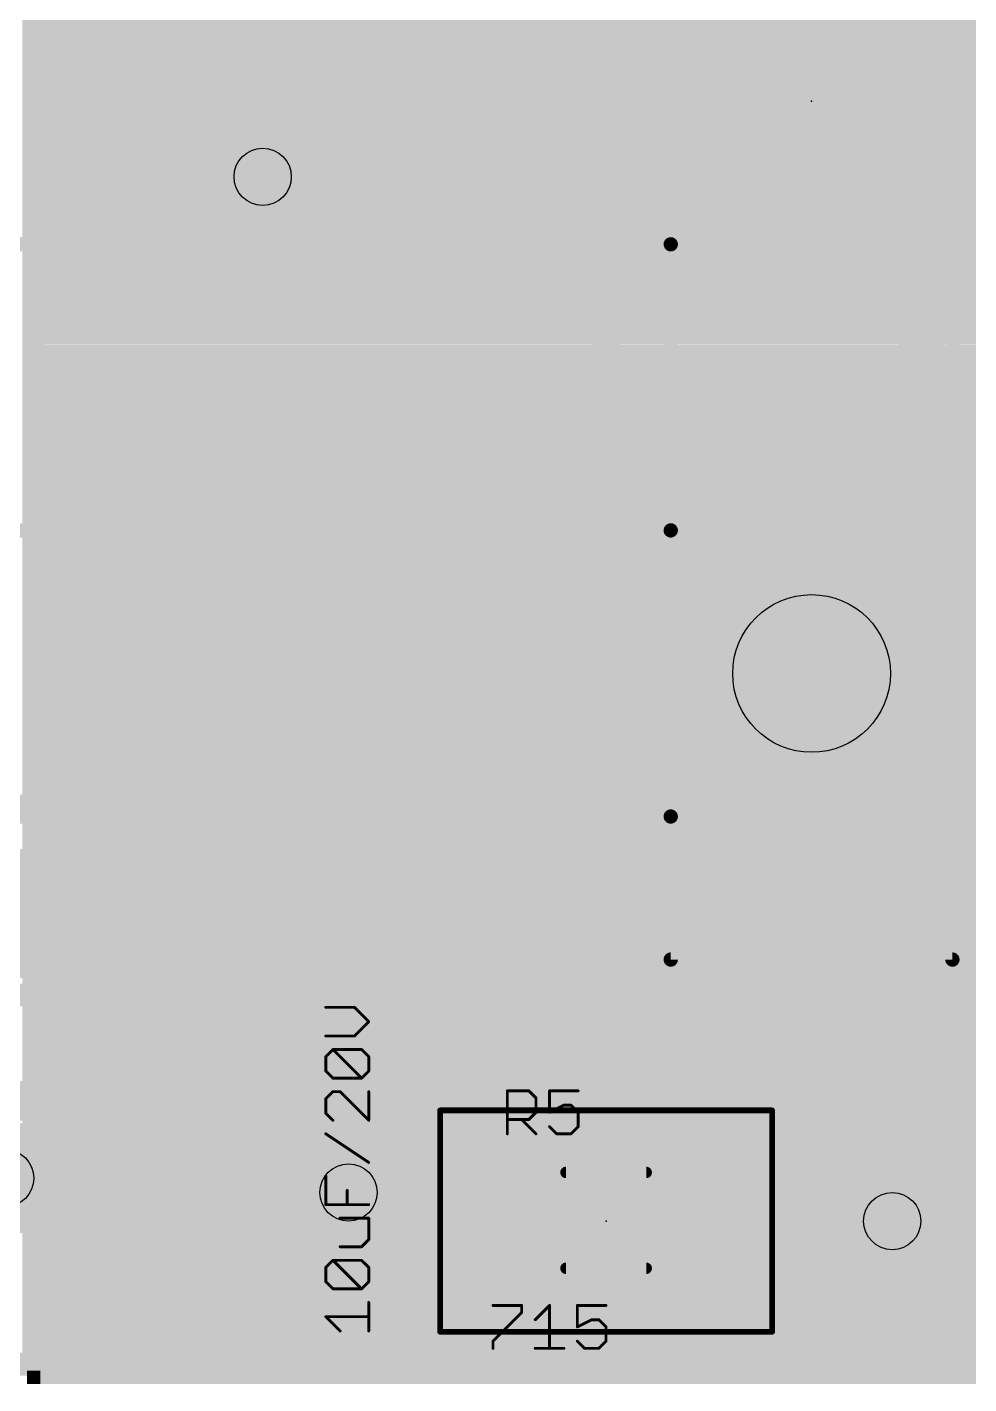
# Model space of a CAD drawing. Extents: x -29 to 78, y -15 to 28.
# Drawn here: x -0.06 to 8.3, y -0.18 to 11.87 of the extents above; entities that cross this region are included whole.
import ezdxf

# ---------------------------------------------------------------- set-up
doc = ezdxf.new("R2010")
doc.units = 0
for name, color, linetype in [('1', 12, 'CONTINUOUS'), ('16', 132, 'CONTINUOUS'), ('18', 110, 'CONTINUOUS'), ('20', 53, 'CONTINUOUS'), ('200', 132, 'CONTINUOUS'), ('201', 110, 'CONTINUOUS'), ('21', 41, 'CONTINUOUS'), ('23', 53, 'CONTINUOUS'), ('25', 253, 'CONTINUOUS'), ('27', 253, 'CONTINUOUS'), ('29', 253, 'CONTINUOUS'), ('30', 253, 'CONTINUOUS'), ('31', 253, 'CONTINUOUS'), ('35', 253, 'CONTINUOUS'), ('39', 12, 'CONTINUOUS'), ('44', 253, 'CONTINUOUS'), ('49', 6, 'CONTINUOUS'), ('51', 53, 'CONTINUOUS')]:
    doc.layers.add(name, color=color, linetype=linetype)

# ---------------------------------------------------------------- blocks, each defined once
blk = doc.blocks.new('RECT')
blk.add_solid([(-0.5, -0.5), (0.5, -0.5), (-0.5, 0.5), (0.5, 0.5)])
blk = doc.blocks.new('ROUNDV')
at = {"const_width": 0.5}
blk.add_lwpolyline([(0, -0.25, 1), (0, 0.25, 1), (0, -0.25)], format="xyb", dxfattribs=at)

msp = doc.modelspace()

# ---------------------------------------------------------------- linework, layer by layer
at = {"layer": '1'}
for points, const_width in [([(1.396, 1.651), (1.269, 1.524)], 0.4064), ([(1.269, 1.524), (2.794, 1.524)], 0.4064), ([(5.93, 1.27), (7.62, 1.27)], 0.254), ([(7.62, 1.27), (10.3006, 1.27)], 0.254), ([(38.227, 0), (-2.921, 0)], 0.2032)]:
    msp.add_lwpolyline(points, dxfattribs=dict(at, const_width=const_width))
for points, const_width in [([(1.4678, 1.5792, 1), (1.3242, 1.7228)], 0.2032), ([(1.269, 1.6256, 1), (1.269, 1.4224)], 0.2032), ([(1.1972, 1.5958, 1), (1.3408, 1.4522)], 0.2032), ([(2.794, 1.4224, 1), (2.794, 1.6256)], 0.2032), ([(5.93, 1.3335, 1), (5.93, 1.2065)], 0.127), ([(7.62, 1.3335, 1), (7.62, 1.2065)], 0.127), ([(7.62, 1.2065, 1), (7.62, 1.3335)], 0.127)]:
    msp.add_lwpolyline(points, format="xyb", dxfattribs=dict(at, const_width=const_width))
at = {"layer": '16'}
for points, const_width in [([(7.874, 8.382), (7.874, 12.7)], 0.4064), ([(8.763, 7.493), (7.874, 8.382)], 0.4064), ([(5.969, 1.524), (7.112, 2.667)], 0.4064), ([(7.112, 2.667), (8.89, 2.667)], 0.4064), ([(2.794, 1.524), (5.969, 1.524)], 0.4064), ([(7.62, 1.27), (7.874, 1.016)], 0.254), ([(7.874, 1.016), (18.288, 1.016)], 0.254), ([(-2.921, 0), (33.02, 0)], 0.2032)]:
    msp.add_lwpolyline(points, dxfattribs=dict(at, const_width=const_width))
for points, const_width in [([(7.9458, 8.4538, 1), (7.8022, 8.3102)], 0.2032), ([(7.7724, 8.382, 1), (7.9756, 8.382)], 0.2032), ([(7.112, 2.7686, 1), (7.112, 2.5654)], 0.2032), ([(7.1838, 2.5952, 1), (7.0402, 2.7388)], 0.2032), ([(2.794, 1.6256, 1), (2.794, 1.4224)], 0.2032), ([(5.8972, 1.5958, 1), (6.0408, 1.4522)], 0.2032), ([(5.969, 1.4224, 1), (5.969, 1.6256)], 0.2032), ([(7.6649, 1.3149, 1), (7.5751, 1.2251)], 0.127), ([(7.874, 1.0795, 1), (7.874, 0.9525)], 0.127), ([(7.8291, 0.9711, 1), (7.9189, 1.0609)], 0.127)]:
    msp.add_lwpolyline(points, format="xyb", dxfattribs=dict(at, const_width=const_width))
at = {"layer": '20', "const_width": 0.2032}
for points in [[(5.715, 4.953), (-2.921, 4.953)], [(5.715, 3.2766), (5.715, 4.953)], [(-2.921, 3.2766), (5.715, 3.2766)], [(-2.921, 0), (38.227, 0)]]:
    msp.add_lwpolyline(points, dxfattribs=at)
at = {"layer": '20', "const_width": 0.1016}
for points in [[(5.7658, 4.953, 1), (5.6642, 4.953)], [(5.715, 4.9022, 1), (5.715, 5.0038)], [(5.715, 3.2258, 1), (5.715, 3.3274)], [(5.6642, 3.2766, 1), (5.7658, 3.2766)]]:
    msp.add_lwpolyline(points, format="xyb", dxfattribs=at)
at = {"layer": '20'}
msp.add_circle((6.9037, 6.1316), 0.7, dxfattribs=at)
at = {"layer": '21', "const_width": 0.2032}
for points in [[(1.946, 3.201), (0.746, 3.201)], [(1.946, 3.201), (0.746, 3.201)], [(2.346, 2.901), (1.946, 3.201)], [(0.355, 2.962), (0.355, 0.365)], [(2.346, 0.451), (2.346, 2.901)], [(1.946, 0.101), (2.346, 0.451)], [(0.746, 0.101), (1.946, 0.101)]]:
    msp.add_lwpolyline(points, dxfattribs=at)
at = {"layer": '21', "const_width": 0.1016}
for points in [[(0.746, 3.2518, 1), (0.746, 3.1502)], [(0.746, 3.2518, 1), (0.746, 3.1502)], [(1.9765, 3.2416, 1), (1.9155, 3.1604)], [(1.946, 3.1502, 1), (1.946, 3.2518)], [(1.946, 3.1502, 1), (1.946, 3.2518)], [(0.4058, 2.962, 1), (0.3042, 2.962)], [(2.3968, 2.901, 1), (2.2952, 2.901)], [(2.3155, 2.8604, 1), (2.3765, 2.9416)], [(2.2952, 0.451, 1), (2.3968, 0.451)], [(2.3795, 0.4128, 1), (2.3125, 0.4892)], [(0.3042, 0.365, 1), (0.4058, 0.365)], [(0.746, 0.1518, 1), (0.746, 0.0502)], [(1.9125, 0.1392, 1), (1.9795, 0.0628)], [(1.946, 0.0502, 1), (1.946, 0.1518)]]:
    msp.add_lwpolyline(points, format="xyb", dxfattribs=at)
at = {"layer": '23'}
for p in [(6.9037, 11.2116), (5.08, 1.27)]:
    msp.add_point(p, dxfattribs=at)
at = {"layer": '25', "const_width": 0.0254}
for points in [[(4.2037, 2.0447), (4.2037, 2.426)], [(4.2037, 2.426), (4.3944, 2.426)], [(4.3944, 2.426), (4.4579, 2.3625)], [(4.8321, 2.426), (4.5779, 2.426)], [(4.5779, 2.426), (4.5779, 2.2354)], [(4.4579, 2.3625), (4.4579, 2.2354)], [(4.5779, 2.2354), (4.705, 2.2989)], [(4.705, 2.2989), (4.7686, 2.2989)], [(4.7686, 2.2989), (4.8321, 2.2354)], [(4.3944, 2.1718), (4.2037, 2.1718)], [(4.3308, 2.1718), (4.4579, 2.0447)], [(4.4579, 2.2354), (4.3944, 2.1718)], [(4.8321, 2.2354), (4.8321, 2.1083)], [(4.6415, 2.0447), (4.5779, 2.1083)], [(4.7686, 2.0447), (4.6415, 2.0447)], [(4.8321, 2.1083), (4.7686, 2.0447)]]:
    msp.add_lwpolyline(points, dxfattribs=at)
at = {"layer": '25', "const_width": 0.0127}
for points in [[(4.2101, 2.426, 1), (4.1974, 2.426)], [(4.2037, 2.4324, 1), (4.2037, 2.4197)], [(4.3989, 2.4305, 1), (4.3899, 2.4215)], [(4.3944, 2.4197, 1), (4.3944, 2.4324)], [(4.5779, 2.4324, 1), (4.5779, 2.4197)], [(4.5843, 2.426, 1), (4.5716, 2.426)], [(4.8321, 2.4197, 1), (4.8321, 2.4324)], [(4.4643, 2.3625, 1), (4.4516, 2.3625)], [(4.4534, 2.358, 1), (4.4624, 2.367)], [(4.705, 2.3053, 1), (4.705, 2.2926)], [(4.7079, 2.2932, 1), (4.7022, 2.3046)], [(4.7731, 2.3034, 1), (4.7641, 2.2944)], [(4.7686, 2.2926, 1), (4.7686, 2.3053)], [(4.2037, 2.1782, 1), (4.2037, 2.1655)], [(4.3353, 2.1763, 1), (4.3263, 2.1673)], [(4.3899, 2.1763, 1), (4.3989, 2.1673)], [(4.3944, 2.1655, 1), (4.3944, 2.1782)], [(4.4516, 2.2354, 1), (4.4643, 2.2354)], [(4.4624, 2.2309, 1), (4.4534, 2.2399)], [(4.5751, 2.241, 1), (4.5807, 2.2297)], [(4.5716, 2.2354, 1), (4.5843, 2.2354)], [(4.8385, 2.2354, 1), (4.8258, 2.2354)], [(4.8276, 2.2309, 1), (4.8366, 2.2399)], [(4.1974, 2.0447, 1), (4.2101, 2.0447)], [(4.4534, 2.0402, 1), (4.4624, 2.0492)], [(4.5824, 2.1127, 1), (4.5734, 2.1038)], [(4.6415, 2.0511, 1), (4.6415, 2.0384)], [(4.637, 2.0402, 1), (4.6459, 2.0492)], [(4.7641, 2.0492, 1), (4.7731, 2.0402)], [(4.7686, 2.0384, 1), (4.7686, 2.0511)], [(4.8258, 2.1083, 1), (4.8385, 2.1083)], [(4.8366, 2.1038, 1), (4.8276, 2.1127)]]:
    msp.add_lwpolyline(points, format="xyb", dxfattribs=at)
at = {"layer": '27', "const_width": 0.0254}
for points in [[(2.8462, 3.1674), (2.592, 3.1674)], [(2.9733, 3.0403), (2.8462, 3.1674)], [(2.8462, 2.9131), (2.9733, 3.0403)], [(2.592, 2.9131), (2.8462, 2.9131)], [(2.592, 2.7296), (2.6555, 2.7932)], [(2.6555, 2.7932), (2.9097, 2.7932)], [(2.9097, 2.5389), (2.6555, 2.7932)], [(2.9097, 2.7932), (2.9733, 2.7296)], [(2.592, 2.6025), (2.592, 2.7296)], [(2.9733, 2.7296), (2.9733, 2.6025)], [(2.6555, 2.5389), (2.592, 2.6025)], [(2.9097, 2.5389), (2.6555, 2.5389)], [(2.9733, 2.6025), (2.9097, 2.5389)], [(2.6555, 2.4189), (2.592, 2.3554)], [(2.7191, 2.4189), (2.6555, 2.4189)], [(2.9733, 2.1647), (2.7191, 2.4189)], [(2.9733, 2.4189), (2.9733, 2.1647)], [(2.592, 2.3554), (2.592, 2.2283)], [(2.592, 2.2283), (2.6555, 2.1647)], [(2.9733, 1.7905), (2.592, 2.0447)], [(2.592, 1.4163), (2.592, 1.6705)], [(2.7826, 1.4163), (2.7826, 1.5434)], [(2.9733, 1.4163), (2.592, 1.4163)], [(2.9733, 1.2963), (2.7191, 1.2963)], [(2.9733, 1.1057), (2.9733, 1.2963)], [(2.9097, 1.0421), (2.9733, 1.1057)], [(2.7191, 1.0421), (2.9097, 1.0421)], [(2.592, 0.8586), (2.6555, 0.9221)], [(2.592, 0.7315), (2.592, 0.8586)], [(2.6555, 0.9221), (2.9097, 0.9221)], [(2.9097, 0.6679), (2.6555, 0.9221)], [(2.9097, 0.9221), (2.9733, 0.8586)], [(2.9733, 0.8586), (2.9733, 0.7315)], [(2.6555, 0.6679), (2.592, 0.7315)], [(2.9733, 0.7315), (2.9097, 0.6679)], [(2.9097, 0.6679), (2.6555, 0.6679)], [(2.9733, 0.2937), (2.9733, 0.5479)], [(4.0767, 0.521), (4.3309, 0.521)], [(4.3309, 0.521), (4.3309, 0.4575)], [(4.4509, 0.3939), (4.578, 0.521)], [(4.578, 0.521), (4.578, 0.1397)], [(5.0793, 0.521), (4.8251, 0.521)], [(4.8251, 0.521), (4.8251, 0.3304)], [(2.7191, 0.2937), (2.592, 0.4208)], [(2.592, 0.4208), (2.9733, 0.4208)], [(4.3309, 0.4575), (4.0767, 0.2033)], [(4.8251, 0.3304), (4.9522, 0.3939)], [(4.9522, 0.3939), (5.0158, 0.3939)], [(5.0158, 0.3939), (5.0793, 0.3304)], [(5.0793, 0.3304), (5.0793, 0.2033)], [(4.0767, 0.2033), (4.0767, 0.1397)], [(4.4509, 0.1397), (4.7051, 0.1397)], [(4.8887, 0.1397), (4.8251, 0.2033)], [(5.0158, 0.1397), (4.8887, 0.1397)], [(5.0793, 0.2033), (5.0158, 0.1397)]]:
    msp.add_lwpolyline(points, dxfattribs=at)
at = {"layer": '27', "const_width": 0.0127}
for points in [[(2.592, 3.1737, 1), (2.592, 3.161)], [(2.8507, 3.1718, 1), (2.8417, 3.1629)], [(2.8462, 3.161, 1), (2.8462, 3.1737)], [(2.9778, 3.0358, 1), (2.9688, 3.0447)], [(2.9688, 3.0358, 1), (2.9778, 3.0447)], [(2.592, 2.9195, 1), (2.592, 2.9068)], [(2.8417, 2.9176, 1), (2.8507, 2.9087)], [(2.8462, 2.9068, 1), (2.8462, 2.9195)], [(2.6555, 2.7995, 1), (2.6555, 2.7868)], [(2.66, 2.7976, 1), (2.651, 2.7887)], [(2.66, 2.7887, 1), (2.651, 2.7976)], [(2.9142, 2.7976, 1), (2.9053, 2.7887)], [(2.9097, 2.7868, 1), (2.9097, 2.7995)], [(2.5983, 2.7296, 1), (2.5856, 2.7296)], [(2.5875, 2.7341, 1), (2.5965, 2.7251)], [(2.9796, 2.7296, 1), (2.967, 2.7296)], [(2.9688, 2.7251, 1), (2.9778, 2.7341)], [(2.5856, 2.6025, 1), (2.5983, 2.6025)], [(2.5965, 2.607, 1), (2.5875, 2.598)], [(2.6555, 2.5453, 1), (2.6555, 2.5326)], [(2.651, 2.5344, 1), (2.66, 2.5434)], [(2.9053, 2.5434, 1), (2.9142, 2.5344)], [(2.9053, 2.5344, 1), (2.9142, 2.5434)], [(2.9097, 2.5326, 1), (2.9097, 2.5453)], [(2.967, 2.6025, 1), (2.9796, 2.6025)], [(2.9778, 2.598, 1), (2.9688, 2.607)], [(2.6555, 2.4253, 1), (2.6555, 2.4126)], [(2.66, 2.4145, 1), (2.651, 2.4234)], [(2.7236, 2.4234, 1), (2.7146, 2.4145)], [(2.7191, 2.4126, 1), (2.7191, 2.4253)], [(2.9796, 2.4189, 1), (2.967, 2.4189)], [(2.5983, 2.3554, 1), (2.5856, 2.3554)], [(2.5875, 2.3599, 1), (2.5965, 2.3509)], [(2.5856, 2.2283, 1), (2.5983, 2.2283)], [(2.5965, 2.2328, 1), (2.5875, 2.2238)], [(2.651, 2.1602, 1), (2.66, 2.1692)], [(2.967, 2.1647, 1), (2.9796, 2.1647)], [(2.9688, 2.1602, 1), (2.9778, 2.1692)], [(2.5955, 2.05, 1), (2.5885, 2.0395)], [(2.9698, 1.7852, 1), (2.9768, 1.7958)], [(2.5983, 1.6705, 1), (2.5856, 1.6705)], [(2.789, 1.5434, 1), (2.7763, 1.5434)], [(2.5856, 1.4163, 1), (2.5983, 1.4163)], [(2.592, 1.4227, 1), (2.592, 1.41)], [(2.7763, 1.4163, 1), (2.789, 1.4163)], [(2.9733, 1.41, 1), (2.9733, 1.4227)], [(2.7191, 1.3027, 1), (2.7191, 1.29)], [(2.9796, 1.2963, 1), (2.967, 1.2963)], [(2.9733, 1.29, 1), (2.9733, 1.3027)], [(2.967, 1.1057, 1), (2.9796, 1.1057)], [(2.9778, 1.1012, 1), (2.9688, 1.1102)], [(2.7191, 1.0485, 1), (2.7191, 1.0358)], [(2.9053, 1.0466, 1), (2.9142, 1.0376)], [(2.9097, 1.0358, 1), (2.9097, 1.0485)], [(2.5983, 0.8586, 1), (2.5856, 0.8586)], [(2.5875, 0.8631, 1), (2.5965, 0.8541)], [(2.6555, 0.9285, 1), (2.6555, 0.9158)], [(2.66, 0.9266, 1), (2.651, 0.9176)], [(2.66, 0.9176, 1), (2.651, 0.9266)], [(2.9142, 0.9266, 1), (2.9053, 0.9176)], [(2.9097, 0.9158, 1), (2.9097, 0.9285)], [(2.9796, 0.8586, 1), (2.967, 0.8586)], [(2.9688, 0.8541, 1), (2.9778, 0.8631)], [(2.5856, 0.7315, 1), (2.5983, 0.7315)], [(2.5965, 0.7359, 1), (2.5875, 0.727)], [(2.967, 0.7315, 1), (2.9796, 0.7315)], [(2.9778, 0.727, 1), (2.9688, 0.7359)], [(2.6555, 0.6743, 1), (2.6555, 0.6616)], [(2.651, 0.6634, 1), (2.66, 0.6724)], [(2.9053, 0.6724, 1), (2.9142, 0.6634)], [(2.9053, 0.6634, 1), (2.9142, 0.6724)], [(2.9097, 0.6616, 1), (2.9097, 0.6743)], [(2.9796, 0.5479, 1), (2.967, 0.5479)], [(4.0767, 0.5274, 1), (4.0767, 0.5147)], [(4.3373, 0.521, 1), (4.3246, 0.521)], [(4.3309, 0.5147, 1), (4.3309, 0.5274)], [(4.5844, 0.521, 1), (4.5717, 0.521)], [(4.5825, 0.5165, 1), (4.5735, 0.5255)], [(4.8251, 0.5274, 1), (4.8251, 0.5147)], [(4.8315, 0.521, 1), (4.8188, 0.521)], [(5.0793, 0.5147, 1), (5.0793, 0.5274)], [(2.592, 0.4272, 1), (2.592, 0.4145)], [(2.5965, 0.4253, 1), (2.5875, 0.4163)], [(2.9733, 0.4145, 1), (2.9733, 0.4272)], [(4.3246, 0.4575, 1), (4.3373, 0.4575)], [(4.3354, 0.453, 1), (4.3264, 0.462)], [(4.4464, 0.3984, 1), (4.4554, 0.3894)], [(4.9522, 0.4003, 1), (4.9522, 0.3876)], [(4.9551, 0.3882, 1), (4.9494, 0.3996)], [(5.0203, 0.3984, 1), (5.0113, 0.3894)], [(5.0158, 0.3876, 1), (5.0158, 0.4003)], [(2.7146, 0.2892, 1), (2.7236, 0.2982)], [(2.967, 0.2937, 1), (2.9796, 0.2937)], [(4.8223, 0.336, 1), (4.828, 0.3247)], [(4.8188, 0.3304, 1), (4.8315, 0.3304)], [(5.0857, 0.3304, 1), (5.073, 0.3304)], [(5.0748, 0.3259, 1), (5.0838, 0.3349)], [(4.0831, 0.2033, 1), (4.0703, 0.2033)], [(4.0703, 0.1397, 1), (4.0831, 0.1397)], [(4.0722, 0.2077, 1), (4.0812, 0.1988)], [(4.4509, 0.1461, 1), (4.4509, 0.1334)], [(4.5717, 0.1397, 1), (4.5844, 0.1397)], [(4.7051, 0.1334, 1), (4.7051, 0.1461)], [(4.8296, 0.2077, 1), (4.8206, 0.1988)], [(4.8887, 0.1461, 1), (4.8887, 0.1334)], [(4.8842, 0.1352, 1), (4.8932, 0.1442)], [(5.0113, 0.1442, 1), (5.0203, 0.1352)], [(5.0158, 0.1334, 1), (5.0158, 0.1461)], [(5.073, 0.2033, 1), (5.0857, 0.2033)], [(5.0838, 0.1988, 1), (5.0748, 0.2077)]]:
    msp.add_lwpolyline(points, format="xyb", dxfattribs=at)
at = {"layer": '29', "const_width": 0.8016}
msp.add_lwpolyline([(6.9037, 5.7308, 1), (6.9037, 6.5324, 1), (6.9037, 5.7308)], format="xyb", dxfattribs=at)
at = {"layer": '30', "const_width": 0.8016}
msp.add_lwpolyline([(6.9037, 5.7308, 1), (6.9037, 6.5324, 1), (6.9037, 5.7308)], format="xyb", dxfattribs=at)
at = {"layer": '39', "const_width": 0.0508}
for points in [[(3.607, 2.253), (6.553, 2.253)], [(3.607, 0.287), (3.607, 2.253)], [(6.553, 2.253), (6.553, 0.287)], [(6.553, 0.287), (3.607, 0.287)]]:
    msp.add_lwpolyline(points, dxfattribs=at)
at = {"layer": '39', "const_width": 0.0254}
for points in [[(3.607, 2.2657, 1), (3.607, 2.2403)], [(3.6197, 2.253, 1), (3.5943, 2.253)], [(6.5657, 2.253, 1), (6.5403, 2.253)], [(6.553, 2.2403, 1), (6.553, 2.2657)], [(3.607, 0.2997, 1), (3.607, 0.2743)], [(3.5943, 0.287, 1), (3.6197, 0.287)], [(6.5403, 0.287, 1), (6.5657, 0.287)], [(6.553, 0.2743, 1), (6.553, 0.2997)]]:
    msp.add_lwpolyline(points, format="xyb", dxfattribs=at)
at = {"layer": '44'}
for centre in [(2.032, 10.541), (-0.254, 1.651), (2.794, 1.524), (7.62, 1.27)]:
    msp.add_circle(centre, 0.254, dxfattribs=at)
at = {"layer": '49'}
for points, const_width in [([(0.0001, 22.606), (0.0001, 0)], 0.2032), ([(5.08, 3.556), (5.08, 18.796)], 0.254), ([(-7.239, 4.064), (4.572, 4.064)], 1.016), ([(5.08, 3.556), (-7.62, 3.556)], 0.254), ([(0.0001, 0), (36.0681, 0)], 0.2032)]:
    msp.add_lwpolyline(points, dxfattribs=dict(at, const_width=const_width))
for points, const_width in [([(4.572, 3.81, 1), (4.572, 4.318)], 0.508), ([(5.0165, 3.556, 1), (5.1435, 3.556)], 0.127), ([(5.08, 3.4925, 1), (5.08, 3.6195)], 0.127), ([(0.0001, 0.0508, 1), (0.0001, -0.0508)], 0.1016), ([(-0.0507, 0, 1), (0.0509, 0)], 0.1016)]:
    msp.add_lwpolyline(points, format="xyb", dxfattribs=dict(at, const_width=const_width))
at = {"layer": '51'}
for points, const_width in [([(8.1537, 3.5916), (8.1537, 18.8316)], 0.127), ([(5.6537, 12.4816), (5.6537, 9.9416)], 0.127), ([(5.6537, 9.9416), (-0.3463, 9.9416)], 0.127), ([(5.6537, 9.9416), (5.6537, 7.4016)], 0.127), ([(5.6537, 7.4016), (-0.3463, 7.4016)], 0.127), ([(5.6537, 7.4016), (5.6537, 4.8616)], 0.127), ([(5.6537, 4.8616), (-0.3463, 4.8616)], 0.127), ([(5.6537, 4.8616), (5.6537, 3.5916)], 0.127), ([(5.6537, 3.5916), (8.1537, 3.5916)], 0.127), ([(4.724, 1.702), (5.436, 1.702)], 0.1016), ([(4.724, 0.851), (5.436, 0.851)], 0.1016)]:
    msp.add_lwpolyline(points, dxfattribs=dict(at, const_width=const_width))
for points, const_width in [([(5.6855, 9.9416, 1), (5.622, 9.9416)], 0.0635), ([(5.6537, 9.9099, 1), (5.6537, 9.9734)], 0.0635), ([(5.622, 9.9416, 1), (5.6855, 9.9416)], 0.0635), ([(5.6855, 7.4016, 1), (5.622, 7.4016)], 0.0635), ([(5.622, 7.4016, 1), (5.6855, 7.4016)], 0.0635), ([(5.6537, 7.3699, 1), (5.6537, 7.4333)], 0.0635), ([(5.6855, 4.8616, 1), (5.622, 4.8616)], 0.0635), ([(5.622, 4.8616, 1), (5.6855, 4.8616)], 0.0635), ([(5.6537, 4.8299, 1), (5.6537, 4.8933)], 0.0635), ([(5.6537, 3.6234, 1), (5.6537, 3.5598)], 0.0635), ([(5.622, 3.5916, 1), (5.6855, 3.5916)], 0.0635), ([(8.122, 3.5916, 1), (8.1855, 3.5916)], 0.0635), ([(8.1537, 3.5598, 1), (8.1537, 3.6234)], 0.0635), ([(4.724, 1.7274, 1), (4.724, 1.6766)], 0.0508), ([(5.436, 1.6766, 1), (5.436, 1.7274)], 0.0508), ([(4.724, 0.8764, 1), (4.724, 0.8256)], 0.0508), ([(5.436, 0.8256, 1), (5.436, 0.8764)], 0.0508)]:
    msp.add_lwpolyline(points, format="xyb", dxfattribs=dict(at, const_width=const_width))

# ---------------------------------------------------------------- block references
at = {"layer": '1', "xscale": 2.5, "yscale": 1.2, "rotation": 90}
msp.add_blockref('RECT', (1.396, 1.651), dxfattribs=at)
at = {"layer": '1', "xscale": 1.1}
for p in [(4.23, 1.27), (5.93, 1.27)]:
    msp.add_blockref('RECT', p, dxfattribs=at)
at = {"layer": '18', "xscale": 1.016, "yscale": 1.016}
for p in [(2.032, 10.541), (2.032, 10.541), (-0.254, 1.651), (-0.254, 1.651), (2.794, 1.524), (2.794, 1.524), (7.62, 1.27), (7.62, 1.27)]:
    msp.add_blockref('ROUNDV', p, dxfattribs=at)
at = {"layer": '200'}
for p, xscale, yscale in [((-4.5568, 2.4537), 8.9967, 0.1169), ((-4.5568, 2.3368), 8.9967, 0.1168), ((-4.5568, 2.22), 8.9967, 0.1168), ((20.2132, -0.1168), 40.3098, 0.1168)]:
    msp.add_blockref('RECT', p, dxfattribs=dict(at, xscale=xscale, yscale=yscale))
at = {"layer": '201'}
for p, xscale, yscale in [((17.9349, 11.9177), 35.9867, 0.1168), ((17.9349, 11.8009), 35.9867, 0.1169), ((17.9349, 11.684), 35.9867, 0.1168), ((17.9349, 11.5672), 35.9867, 0.1168), ((17.9349, 11.4504), 35.9867, 0.1169), ((17.9349, 11.3335), 35.9867, 0.1168), ((17.9349, 11.2167), 35.9867, 0.1169), ((17.9349, 11.0998), 35.9867, 0.1168), ((17.9349, 10.983), 35.9867, 0.1168), ((17.9349, 10.8662), 35.9867, 0.1169), ((17.9349, 10.7493), 35.9867, 0.1168), ((17.9349, 10.6325), 35.9867, 0.1169), ((17.9349, 10.5156), 35.9867, 0.1168), ((17.9349, 10.3988), 35.9867, 0.1168), ((17.9349, 10.282), 35.9867, 0.1169), ((17.9349, 10.1651), 35.9867, 0.1168), ((17.9349, 10.0483), 35.9867, 0.1169), ((17.9349, 9.9314), 35.9867, 0.1168), ((17.9349, 9.8146), 35.9867, 0.1168), ((17.9349, 9.6978), 35.9867, 0.1169), ((17.9349, 9.5809), 35.9867, 0.1168), ((17.9349, 9.4641), 35.9867, 0.1169), ((17.9349, 9.3472), 35.9867, 0.1168), ((17.9349, 9.2304), 35.9867, 0.1168), ((17.9349, 9.1136), 35.9867, 0.1169), ((17.9349, 8.9967), 35.9867, 0.1168), ((17.9349, 8.8799), 35.9867, 0.1169), ((17.9349, 8.763), 35.9867, 0.1168), ((17.9349, 8.6462), 35.9867, 0.1168), ((17.9349, 8.5294), 35.9867, 0.1169), ((17.9349, 8.4125), 35.9867, 0.1168), ((17.9349, 8.2957), 35.9867, 0.1169), ((17.9349, 8.1788), 35.9867, 0.1168), ((17.9349, 8.062), 35.9867, 0.1168), ((17.9349, 7.9452), 35.9867, 0.1169), ((17.9349, 7.8283), 35.9867, 0.1168), ((17.9349, 7.7115), 35.9867, 0.1169), ((17.9349, 7.5946), 35.9867, 0.1168), ((17.9349, 7.4778), 35.9867, 0.1168), ((17.9349, 7.361), 35.9867, 0.1169), ((17.9349, 7.2441), 35.9867, 0.1168), ((17.9349, 7.1273), 35.9867, 0.1169), ((17.9349, 7.0104), 35.9867, 0.1168), ((17.9349, 6.8936), 35.9867, 0.1168), ((17.9349, 6.7768), 35.9867, 0.1169), ((17.9349, 6.6599), 35.9867, 0.1168), ((17.9349, 6.5431), 35.9867, 0.1169), ((17.9349, 6.4262), 35.9867, 0.1168), ((17.9349, 6.3094), 35.9867, 0.1168), ((17.9349, 6.1926), 35.9867, 0.1169), ((17.9349, 6.0757), 35.9867, 0.1168), ((17.9349, 5.9588), 35.9867, 0.1169), ((17.9349, 5.842), 35.9867, 0.1168), ((17.9349, 5.7252), 35.9867, 0.1168), ((17.9349, 5.6084), 35.9867, 0.1169), ((17.9349, 5.4915), 35.9867, 0.1168), ((17.9349, 5.3746), 35.9867, 0.1169), ((17.9349, 5.2578), 35.9867, 0.1168), ((17.9349, 5.141), 35.9867, 0.1168), ((17.9349, 5.0242), 35.9867, 0.1169), ((17.9349, 4.9073), 35.9867, 0.1168), ((17.9349, 4.7904), 35.9867, 0.1169), ((17.9349, 4.6736), 35.9867, 0.1168), ((17.9349, 4.5568), 35.9867, 0.1168), ((17.9349, 4.44), 35.9867, 0.1169), ((17.9349, 4.3231), 35.9867, 0.1168), ((17.9349, 4.2062), 35.9867, 0.1169), ((17.9349, 4.0894), 35.9867, 0.1168), ((17.9349, 3.9726), 35.9867, 0.1168), ((17.9349, 3.8558), 35.9867, 0.1169), ((17.9349, 3.7389), 35.9867, 0.1168), ((17.9349, 3.6221), 35.9867, 0.1169), ((17.9349, 3.5052), 35.9867, 0.1168), ((17.9349, 3.3884), 35.9867, 0.1168), ((17.9349, 3.2715), 35.9867, 0.1169), ((17.9349, 3.1547), 35.9867, 0.1168), ((17.9349, 3.0379), 35.9867, 0.1169), ((17.9349, 2.921), 35.9867, 0.1168), ((17.9349, 2.8042), 35.9867, 0.1168), ((17.9349, 2.6874), 35.9867, 0.1169), ((17.9349, 2.5705), 35.9867, 0.1168), ((17.9349, 2.4537), 35.9867, 0.1169), ((17.9349, 2.3368), 35.9867, 0.1168), ((17.9349, 2.22), 35.9867, 0.1168), ((17.9349, 2.1032), 35.9867, 0.1169), ((17.9349, 1.9863), 35.9867, 0.1168), ((17.9349, 1.8695), 35.9867, 0.1169), ((17.9349, 1.7526), 35.9867, 0.1168), ((17.9349, 1.6358), 35.9867, 0.1168), ((17.9349, 1.519), 35.9867, 0.1169), ((17.9349, 1.4021), 35.9867, 0.1168), ((17.9349, 1.2853), 35.9867, 0.1169), ((17.9349, 1.1684), 35.9867, 0.1168), ((17.9349, 1.0516), 35.9867, 0.1168), ((17.9349, 0.9348), 35.9867, 0.1169), ((17.9349, 0.8179), 35.9867, 0.1168), ((17.9349, 0.7011), 35.9867, 0.1169), ((17.9349, 0.5842), 35.9867, 0.1168), ((17.9349, 0.4674), 35.9867, 0.1168), ((17.9349, 0.3506), 35.9867, 0.1169), ((17.9349, 0.2337), 35.9867, 0.1168), ((17.9349, 0.1169), 35.9867, 0.1169), ((17.9349, 0), 35.9867, 0.1168), ((-0.0001, -0.1168), 0.1168, 0.1168)]:
    msp.add_blockref('RECT', p, dxfattribs=dict(at, xscale=xscale, yscale=yscale))
at = {"layer": '21', "xscale": 0.4572, "yscale": 0.762}
msp.add_blockref('RECT', (5.08, 1.27), dxfattribs=at)
at = {"layer": '29', "xscale": 2.7032, "yscale": 1.4032, "rotation": 90}
msp.add_blockref('RECT', (1.396, 1.651), dxfattribs=at)
at = {"layer": '29', "xscale": 1.3032, "yscale": 1.2032}
for p in [(4.23, 1.27), (5.93, 1.27)]:
    msp.add_blockref('RECT', p, dxfattribs=at)
at = {"layer": '31', "xscale": 2.5, "yscale": 1.2, "rotation": 90}
msp.add_blockref('RECT', (1.396, 1.651), dxfattribs=at)
at = {"layer": '31', "xscale": 1.1}
for p in [(4.23, 1.27), (5.93, 1.27)]:
    msp.add_blockref('RECT', p, dxfattribs=at)
at = {"layer": '35', "xscale": 0.3998, "yscale": 0.6}
msp.add_blockref('RECT', (5.08, 1.27), dxfattribs=at)
at = {"layer": '51', "xscale": 0.5001, "yscale": 0.95}
for p in [(4.4919, 1.2751), (5.6603, 1.2751)]:
    msp.add_blockref('RECT', p, dxfattribs=at)

doc.saveas('drawing.dxf')
